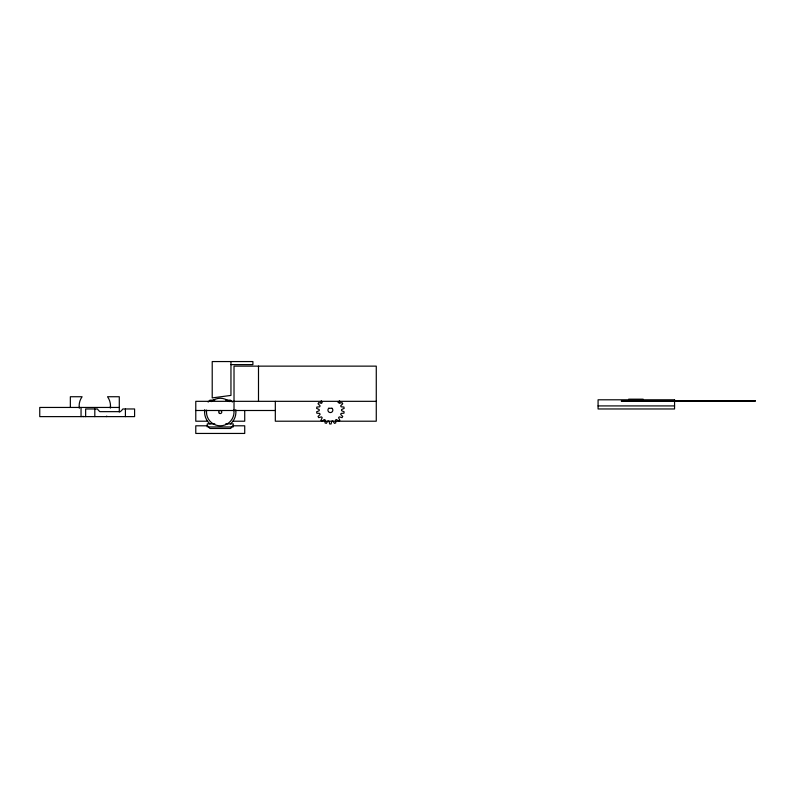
<?xml version="1.0" encoding="UTF-8"?>
<svg xmlns="http://www.w3.org/2000/svg" width="795" height="795" viewBox="0 0 795 795"><rect width="100%" height="100%" fill="white"/><g stroke="black" fill="none" stroke-linecap="round" stroke-linejoin="round"><path stroke-width="1.19" d="M110.495 406.007L110.426 407.447M204.573 412.029L204.643 410.498M339.405 400.809L338.571 402.518L339.296 403.373L342.039 402.588L342.734 403.79L340.677 405.778L341.065 406.831L343.917 407.03L344.156 408.392L341.542 409.564L341.542 410.677L344.156 411.84L343.917 413.211L341.065 413.41L340.677 414.463L342.734 416.451L342.039 417.653L339.296 416.858L338.571 417.723L339.823 420.287L338.759 421.181L336.454 419.502L335.48 420.058L335.778 422.9L334.476 423.377L332.876 421.012L331.773 421.201L331.078 423.974L329.696 423.974L329.001 421.201L327.898 421.012L326.298 423.377L324.996 422.9L325.294 420.058L324.32 419.502L322.005 421.181L320.951 420.287L322.204 417.723L321.478 416.858L318.735 417.653L318.04 416.451L320.097 414.463L319.709 413.41L316.857 413.211L316.619 411.84L319.232 410.677L319.232 409.564L316.619 408.392L316.857 407.03L319.709 406.831L320.097 405.778L318.04 403.79L318.735 402.588L321.478 403.373L322.204 402.518L321.369 400.809M230.957 364.617L252.899 364.617L252.899 361.556L212.215 361.556L212.215 397.907L230.957 395.413L230.957 361.556M214.819 400.173L209.989 400.173A15.681 15.681 0 0 0 208.141 402.071M225.681 400.173L230.51 400.173A15.681 15.681 0 0 1 232.359 402.071M376.274 401.326L195.779 401.326L195.779 421.211L207.535 421.211M337.756 402.091L339.942 402.091L339.942 401.326M598.079 405.917L674.558 405.917M119.29 407.447L39.75 407.447L39.75 416.62L134.594 416.62L134.594 408.968L122.828 408.968A15.681 15.681 0 0 1 120.373 411.651L99.852 411.651A15.681 15.681 0 0 1 97.407 408.968L85.641 408.968L85.641 416.62M328.762 408.282L332.002 408.282M195.779 410.498L275.318 410.498M232.965 421.211L244.721 421.211L244.721 410.498M214.819 423.884L207.247 423.884L207.247 426.945M225.681 423.884L233.253 423.884L233.253 426.945M208.489 426.945L232.011 426.945M643.145 399.796L643.145 399.179L628.666 399.179L628.666 399.796M320.822 401.326L320.822 402.091M275.318 401.326L275.318 421.211L376.274 421.211L376.274 366.137L234.018 366.137L234.018 410.498M258.494 366.137L258.494 401.326M125.411 408.968L125.411 416.62M119.29 412.029L119.29 396.735L107.534 396.735A15.681 15.681 0 0 1 110.346 408.093M94.814 408.968L94.814 416.62M81.05 407.447L81.05 416.62M70.348 407.447L70.348 396.735L82.104 396.735A15.681 15.681 0 0 0 79.311 408.223M106.749 416.083A15.681 15.681 0 0 1 106.272 416.62M83.366 416.62A15.681 15.681 0 0 1 83.028 416.252M235.757 409.713A15.681 15.681 0 0 1 230.51 423.884M209.989 423.884A15.681 15.681 0 0 1 204.742 409.713M233.879 410.071A13.763 13.763 0 0 1 220.255 425.802A13.763 13.763 0 0 1 206.62 410.071M211.232 401.624A13.763 13.763 0 0 1 229.268 401.624M331.932 408.223A2.445 2.445 0 0 1 332.171 411.79A2.445 2.445 0 0 1 328.593 411.79A2.445 2.445 0 0 1 328.842 408.223M674.558 399.796L598.079 399.796L598.079 408.968L674.558 408.968L674.558 399.796M755.25 400.71L621.402 400.71L621.402 401.326L755.25 401.326L755.25 400.71M207.535 425.802L195.779 425.802L195.779 433.444L244.721 433.444L244.721 425.802L232.965 425.802A15.681 15.681 0 0 1 230.51 428.475L209.989 428.475A15.681 15.681 0 0 1 207.535 425.802M219.37 413.281A1.53 1.53 0 0 0 221.775 412.168A1.53 1.53 0 0 0 219.609 410.647A1.53 1.53 0 0 0 219.37 413.281"/></g></svg>
